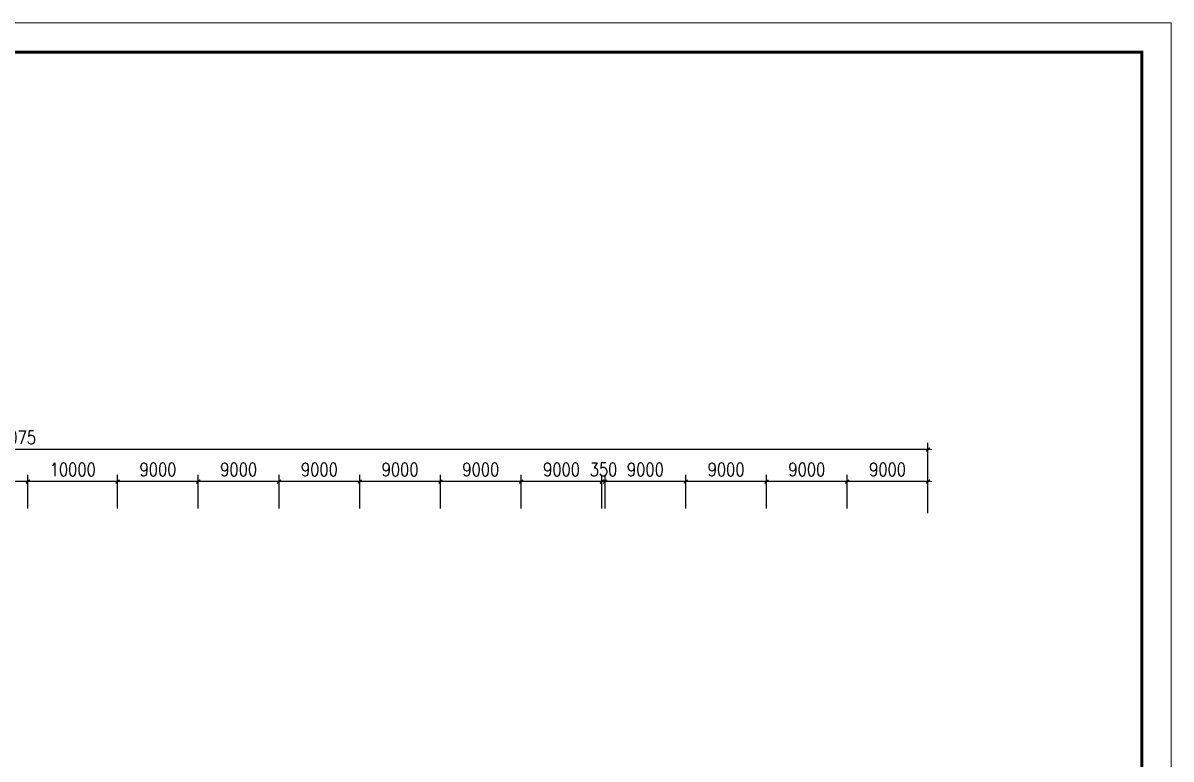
# Model space of a CAD drawing. Extents: x 5719244 to 11985375, y 1211094 to 3157953.
# Drawn here: x 11857361 to 11985375, y 3075872 to 3157953 of the extents above; entities that cross this region are included whole.
import ezdxf

# ---------------------------------------------------------------- set-up
doc = ezdxf.new("R2010")
doc.units = 0
doc.header["$LTSCALE"] = 500
doc.header["$MEASUREMENT"] = 0
doc.layers.get('0').update_dxf_attribs({"linetype": 'CONTINUOUS', "lineweight": 0})
doc.layers.get('DEFPOINTS').update_dxf_attribs({"linetype": 'CONTINUOUS', "lineweight": 0})
doc.layers.add('PUB_DIM', color=3, linetype='CONTINUOUS', lineweight=0)
doc.styles.add('DIM_FONT', font='SIMPLEX.shx', dxfattribs={"width": 0.8})
doc.dimstyles.new('DIMN300-X', dxfattribs={"dimscale": 3, "dimtxt": 500, "dimasz": 1, "dimexe": 250, "dimexo": 0, "dimgap": 200, "dimtad": 1, "dimdec": 0, "dimzin": 0, "dimdsep": 46, "dimtxsty": 'DIM_FONT', "dimblk": '_DIMX', "dimblk1": '_DIMX', "dimblk2": '_DIMX', "dimsah": 1, "dimcen": 0, "dimdle": 187.057091, "dimclrd": 3, "dimclre": 3, "dimclrt": 7, "dimadec": 0, "dimazin": 0, "dimtfac": 2.166667, "dimtdec": 0, "dimtix": 1, "dimtmove": 2, "dimatfit": 3, "dimldrblk": '_DIMX', "dimfxl": 1, "dimtolj": 1, "dimtzin": 0, "dimarcsym": 0})

# ---------------------------------------------------------------- blocks, each defined once
blk = doc.blocks.new('_DIMX')
blk.add_line((-150, 0), (150, 0))
at = {"const_width": 50}
blk.add_lwpolyline([(-70, -70), (70, 70)], dxfattribs=at)
blk = doc.blocks.new('*D286')
at = {"layer": 'DEFPOINTS', "color": 0, "transparency": 16777216}
for p in [(11931264, 3106807), (11931264, 3103807), (11940264, 3103807)]:
    blk.add_point(p, dxfattribs=at)
at = {"layer": 'PUB_DIM', "color": 3, "lineweight": -2, "transparency": 16777216}
for p, q in [((11931264, 3103807), (11931264, 3107557)), ((11940264, 3103807), (11940264, 3107557)), ((11940261, 3106807), (11931267, 3106807))]:
    blk.add_line(p, q, dxfattribs=at)
at = {"layer": 'PUB_DIM', "color": 3, "lineweight": -2, "transparency": 16777216, "xscale": 3, "yscale": 3, "zscale": 3, "rotation": 180}
blk.add_blockref('_DIMX', (11931264, 3106807), dxfattribs=at)
at = {"layer": 'PUB_DIM', "color": 3, "lineweight": -2, "transparency": 16777216, "xscale": 3, "yscale": 3, "zscale": 3}
blk.add_blockref('_DIMX', (11940264, 3106807), dxfattribs=at)
at = {"layer": 'PUB_DIM', "color": 7, "transparency": 16777216, "insert": (11935764, 3108157), "char_height": 1500, "attachment_point": 5, "style": 'DIM_FONT'}
blk.add_mtext('\\A1;9000', dxfattribs=at)
blk = doc.blocks.new('*D289')
at = {"layer": 'DEFPOINTS', "color": 0, "transparency": 16777216}
for p in [(11940264, 3106807), (11940264, 3103807), (11949264, 3103807)]:
    blk.add_point(p, dxfattribs=at)
at = {"layer": 'PUB_DIM', "color": 3, "lineweight": -2, "transparency": 16777216}
for p, q in [((11940264, 3103807), (11940264, 3107557)), ((11949264, 3103807), (11949264, 3107557)), ((11949261, 3106807), (11940267, 3106807))]:
    blk.add_line(p, q, dxfattribs=at)
at = {"layer": 'PUB_DIM', "color": 3, "lineweight": -2, "transparency": 16777216, "xscale": 3, "yscale": 3, "zscale": 3, "rotation": 180}
blk.add_blockref('_DIMX', (11940264, 3106807), dxfattribs=at)
at = {"layer": 'PUB_DIM', "color": 3, "lineweight": -2, "transparency": 16777216, "xscale": 3, "yscale": 3, "zscale": 3}
blk.add_blockref('_DIMX', (11949264, 3106807), dxfattribs=at)
at = {"layer": 'PUB_DIM', "color": 7, "transparency": 16777216, "insert": (11944764, 3108157), "char_height": 1500, "attachment_point": 5, "style": 'DIM_FONT'}
blk.add_mtext('\\A1;9000', dxfattribs=at)
blk = doc.blocks.new('*D290')
at = {"layer": 'DEFPOINTS', "color": 0, "transparency": 16777216}
for p in [(11753189, 3110387), (11753189, 3103300), (11958264, 3103300)]:
    blk.add_point(p, dxfattribs=at)
at = {"layer": 'PUB_DIM', "color": 3, "lineweight": -2, "transparency": 16777216}
for p, q in [((11753189, 3103300), (11753189, 3111137)), ((11958264, 3103300), (11958264, 3111137)), ((11958261, 3110387), (11753192, 3110387))]:
    blk.add_line(p, q, dxfattribs=at)
at = {"layer": 'PUB_DIM', "color": 3, "lineweight": -2, "transparency": 16777216, "xscale": 3, "yscale": 3, "zscale": 3, "rotation": 180}
blk.add_blockref('_DIMX', (11753189, 3110387), dxfattribs=at)
at = {"layer": 'PUB_DIM', "color": 3, "lineweight": -2, "transparency": 16777216, "xscale": 3, "yscale": 3, "zscale": 3}
blk.add_blockref('_DIMX', (11958264, 3110387), dxfattribs=at)
at = {"layer": 'PUB_DIM', "color": 7, "transparency": 16777216, "insert": (11855726, 3111737), "char_height": 1500, "attachment_point": 5, "style": 'DIM_FONT'}
blk.add_mtext('\\A1;205075', dxfattribs=at)
blk = doc.blocks.new('*D291')
at = {"layer": 'DEFPOINTS', "color": 0, "transparency": 16777216}
for p in [(11922264, 3106807), (11922264, 3103807), (11931264, 3103807)]:
    blk.add_point(p, dxfattribs=at)
at = {"layer": 'PUB_DIM', "color": 3, "lineweight": -2, "transparency": 16777216}
for p, q in [((11922264, 3103807), (11922264, 3107557)), ((11931264, 3103807), (11931264, 3107557)), ((11931261, 3106807), (11922267, 3106807))]:
    blk.add_line(p, q, dxfattribs=at)
at = {"layer": 'PUB_DIM', "color": 3, "lineweight": -2, "transparency": 16777216, "xscale": 3, "yscale": 3, "zscale": 3, "rotation": 180}
blk.add_blockref('_DIMX', (11922264, 3106807), dxfattribs=at)
at = {"layer": 'PUB_DIM', "color": 3, "lineweight": -2, "transparency": 16777216, "xscale": 3, "yscale": 3, "zscale": 3}
blk.add_blockref('_DIMX', (11931264, 3106807), dxfattribs=at)
at = {"layer": 'PUB_DIM', "color": 7, "transparency": 16777216, "insert": (11926764, 3108157), "char_height": 1500, "attachment_point": 5, "style": 'DIM_FONT'}
blk.add_mtext('\\A1;9000', dxfattribs=at)
blk = doc.blocks.new('*D292')
at = {"layer": 'DEFPOINTS', "color": 0, "transparency": 16777216}
for p in [(11921914, 3106807), (11921914, 3103807), (11922264, 3103807)]:
    blk.add_point(p, dxfattribs=at)
at = {"layer": 'PUB_DIM', "color": 3, "lineweight": -2, "transparency": 16777216}
for p, q in [((11921914, 3103807), (11921914, 3107557)), ((11922264, 3103807), (11922264, 3107557)), ((11921911, 3106807), (11921908, 3106807)), ((11922264, 3106807), (11921914, 3106807)), ((11922267, 3106807), (11922270, 3106807))]:
    blk.add_line(p, q, dxfattribs=at)
at = {"layer": 'PUB_DIM', "color": 3, "lineweight": -2, "transparency": 16777216, "xscale": 3, "yscale": 3, "zscale": 3}
blk.add_blockref('_DIMX', (11921914, 3106807), dxfattribs=at)
at = {"layer": 'PUB_DIM', "color": 3, "lineweight": -2, "transparency": 16777216, "xscale": 3, "yscale": 3, "zscale": 3, "rotation": 180}
blk.add_blockref('_DIMX', (11922264, 3106807), dxfattribs=at)
at = {"layer": 'PUB_DIM', "color": 7, "transparency": 16777216, "insert": (11922089, 3108157), "char_height": 1500, "attachment_point": 5, "style": 'DIM_FONT'}
blk.add_mtext('\\A1;350', dxfattribs=at)
blk = doc.blocks.new('*D293')
at = {"layer": 'DEFPOINTS', "color": 0, "transparency": 16777216}
for p in [(11912914, 3106807), (11912914, 3103807), (11921914, 3103807)]:
    blk.add_point(p, dxfattribs=at)
at = {"layer": 'PUB_DIM', "color": 3, "lineweight": -2, "transparency": 16777216}
for p, q in [((11912914, 3103807), (11912914, 3107557)), ((11921914, 3103807), (11921914, 3107557)), ((11921911, 3106807), (11912917, 3106807))]:
    blk.add_line(p, q, dxfattribs=at)
at = {"layer": 'PUB_DIM', "color": 3, "lineweight": -2, "transparency": 16777216, "xscale": 3, "yscale": 3, "zscale": 3, "rotation": 180}
blk.add_blockref('_DIMX', (11912914, 3106807), dxfattribs=at)
at = {"layer": 'PUB_DIM', "color": 3, "lineweight": -2, "transparency": 16777216, "xscale": 3, "yscale": 3, "zscale": 3}
blk.add_blockref('_DIMX', (11921914, 3106807), dxfattribs=at)
at = {"layer": 'PUB_DIM', "color": 7, "transparency": 16777216, "insert": (11917414, 3108157), "char_height": 1500, "attachment_point": 5, "style": 'DIM_FONT'}
blk.add_mtext('\\A1;9000', dxfattribs=at)
blk = doc.blocks.new('*D294')
at = {"layer": 'DEFPOINTS', "color": 0, "transparency": 16777216}
for p in [(11903914, 3106807), (11903914, 3103807), (11912914, 3103807)]:
    blk.add_point(p, dxfattribs=at)
at = {"layer": 'PUB_DIM', "color": 3, "lineweight": -2, "transparency": 16777216}
for p, q in [((11903914, 3103807), (11903914, 3107557)), ((11912914, 3103807), (11912914, 3107557)), ((11912911, 3106807), (11903917, 3106807))]:
    blk.add_line(p, q, dxfattribs=at)
at = {"layer": 'PUB_DIM', "color": 3, "lineweight": -2, "transparency": 16777216, "xscale": 3, "yscale": 3, "zscale": 3, "rotation": 180}
blk.add_blockref('_DIMX', (11903914, 3106807), dxfattribs=at)
at = {"layer": 'PUB_DIM', "color": 3, "lineweight": -2, "transparency": 16777216, "xscale": 3, "yscale": 3, "zscale": 3}
blk.add_blockref('_DIMX', (11912914, 3106807), dxfattribs=at)
at = {"layer": 'PUB_DIM', "color": 7, "transparency": 16777216, "insert": (11908414, 3108157), "char_height": 1500, "attachment_point": 5, "style": 'DIM_FONT'}
blk.add_mtext('\\A1;9000', dxfattribs=at)
blk = doc.blocks.new('*D295')
at = {"layer": 'DEFPOINTS', "color": 0, "transparency": 16777216}
for p in [(11894914, 3106807), (11894914, 3103807), (11903914, 3103807)]:
    blk.add_point(p, dxfattribs=at)
at = {"layer": 'PUB_DIM', "color": 3, "lineweight": -2, "transparency": 16777216}
for p, q in [((11894914, 3103807), (11894914, 3107557)), ((11903914, 3103807), (11903914, 3107557)), ((11903911, 3106807), (11894917, 3106807))]:
    blk.add_line(p, q, dxfattribs=at)
at = {"layer": 'PUB_DIM', "color": 3, "lineweight": -2, "transparency": 16777216, "xscale": 3, "yscale": 3, "zscale": 3, "rotation": 180}
blk.add_blockref('_DIMX', (11894914, 3106807), dxfattribs=at)
at = {"layer": 'PUB_DIM', "color": 3, "lineweight": -2, "transparency": 16777216, "xscale": 3, "yscale": 3, "zscale": 3}
blk.add_blockref('_DIMX', (11903914, 3106807), dxfattribs=at)
at = {"layer": 'PUB_DIM', "color": 7, "transparency": 16777216, "insert": (11899414, 3108157), "char_height": 1500, "attachment_point": 5, "style": 'DIM_FONT'}
blk.add_mtext('\\A1;9000', dxfattribs=at)
blk = doc.blocks.new('*D296')
at = {"layer": 'DEFPOINTS', "color": 0, "transparency": 16777216}
for p in [(11885914, 3106807), (11885914, 3103807), (11894914, 3103807)]:
    blk.add_point(p, dxfattribs=at)
at = {"layer": 'PUB_DIM', "color": 3, "lineweight": -2, "transparency": 16777216}
for p, q in [((11885914, 3103807), (11885914, 3107557)), ((11894914, 3103807), (11894914, 3107557)), ((11894911, 3106807), (11885917, 3106807))]:
    blk.add_line(p, q, dxfattribs=at)
at = {"layer": 'PUB_DIM', "color": 3, "lineweight": -2, "transparency": 16777216, "xscale": 3, "yscale": 3, "zscale": 3, "rotation": 180}
blk.add_blockref('_DIMX', (11885914, 3106807), dxfattribs=at)
at = {"layer": 'PUB_DIM', "color": 3, "lineweight": -2, "transparency": 16777216, "xscale": 3, "yscale": 3, "zscale": 3}
blk.add_blockref('_DIMX', (11894914, 3106807), dxfattribs=at)
at = {"layer": 'PUB_DIM', "color": 7, "transparency": 16777216, "insert": (11890414, 3108157), "char_height": 1500, "attachment_point": 5, "style": 'DIM_FONT'}
blk.add_mtext('\\A1;9000', dxfattribs=at)
blk = doc.blocks.new('*D297')
at = {"layer": 'DEFPOINTS', "color": 0, "transparency": 16777216}
for p in [(11876914, 3106807), (11876914, 3103807), (11885914, 3103807)]:
    blk.add_point(p, dxfattribs=at)
at = {"layer": 'PUB_DIM', "color": 3, "lineweight": -2, "transparency": 16777216}
for p, q in [((11876914, 3103807), (11876914, 3107557)), ((11885914, 3103807), (11885914, 3107557)), ((11885911, 3106807), (11876917, 3106807))]:
    blk.add_line(p, q, dxfattribs=at)
at = {"layer": 'PUB_DIM', "color": 3, "lineweight": -2, "transparency": 16777216, "xscale": 3, "yscale": 3, "zscale": 3, "rotation": 180}
blk.add_blockref('_DIMX', (11876914, 3106807), dxfattribs=at)
at = {"layer": 'PUB_DIM', "color": 3, "lineweight": -2, "transparency": 16777216, "xscale": 3, "yscale": 3, "zscale": 3}
blk.add_blockref('_DIMX', (11885914, 3106807), dxfattribs=at)
at = {"layer": 'PUB_DIM', "color": 7, "transparency": 16777216, "insert": (11881414, 3108157), "char_height": 1500, "attachment_point": 5, "style": 'DIM_FONT'}
blk.add_mtext('\\A1;9000', dxfattribs=at)
blk = doc.blocks.new('*D298')
at = {"layer": 'DEFPOINTS', "color": 0, "transparency": 16777216}
for p in [(11867914, 3106807), (11867914, 3103807), (11876914, 3103807)]:
    blk.add_point(p, dxfattribs=at)
at = {"layer": 'PUB_DIM', "color": 3, "lineweight": -2, "transparency": 16777216}
for p, q in [((11867914, 3103807), (11867914, 3107557)), ((11876914, 3103807), (11876914, 3107557)), ((11876911, 3106807), (11867917, 3106807))]:
    blk.add_line(p, q, dxfattribs=at)
at = {"layer": 'PUB_DIM', "color": 3, "lineweight": -2, "transparency": 16777216, "xscale": 3, "yscale": 3, "zscale": 3, "rotation": 180}
blk.add_blockref('_DIMX', (11867914, 3106807), dxfattribs=at)
at = {"layer": 'PUB_DIM', "color": 3, "lineweight": -2, "transparency": 16777216, "xscale": 3, "yscale": 3, "zscale": 3}
blk.add_blockref('_DIMX', (11876914, 3106807), dxfattribs=at)
at = {"layer": 'PUB_DIM', "color": 7, "transparency": 16777216, "insert": (11872414, 3108157), "char_height": 1500, "attachment_point": 5, "style": 'DIM_FONT'}
blk.add_mtext('\\A1;9000', dxfattribs=at)
blk = doc.blocks.new('*D299')
at = {"layer": 'DEFPOINTS', "color": 0, "transparency": 16777216}
for p in [(11857914, 3106807), (11857914, 3103807), (11867914, 3103807)]:
    blk.add_point(p, dxfattribs=at)
at = {"layer": 'PUB_DIM', "color": 3, "lineweight": -2, "transparency": 16777216}
for p, q in [((11857914, 3103807), (11857914, 3107557)), ((11867914, 3103807), (11867914, 3107557)), ((11867911, 3106807), (11857917, 3106807))]:
    blk.add_line(p, q, dxfattribs=at)
at = {"layer": 'PUB_DIM', "color": 3, "lineweight": -2, "transparency": 16777216, "xscale": 3, "yscale": 3, "zscale": 3, "rotation": 180}
blk.add_blockref('_DIMX', (11857914, 3106807), dxfattribs=at)
at = {"layer": 'PUB_DIM', "color": 3, "lineweight": -2, "transparency": 16777216, "xscale": 3, "yscale": 3, "zscale": 3}
blk.add_blockref('_DIMX', (11867914, 3106807), dxfattribs=at)
at = {"layer": 'PUB_DIM', "color": 7, "transparency": 16777216, "insert": (11862914, 3108157), "char_height": 1500, "attachment_point": 5, "style": 'DIM_FONT'}
blk.add_mtext('\\A1;10000', dxfattribs=at)
blk = doc.blocks.new('*D300')
at = {"layer": 'DEFPOINTS', "color": 0, "transparency": 16777216}
for p in [(11847539, 3106807), (11847539, 3103807), (11857914, 3103807)]:
    blk.add_point(p, dxfattribs=at)
at = {"layer": 'PUB_DIM', "color": 3, "lineweight": -2, "transparency": 16777216}
for p, q in [((11847539, 3103807), (11847539, 3107557)), ((11857914, 3103807), (11857914, 3107557)), ((11857911, 3106807), (11847542, 3106807))]:
    blk.add_line(p, q, dxfattribs=at)
at = {"layer": 'PUB_DIM', "color": 3, "lineweight": -2, "transparency": 16777216, "xscale": 3, "yscale": 3, "zscale": 3, "rotation": 180}
blk.add_blockref('_DIMX', (11847539, 3106807), dxfattribs=at)
at = {"layer": 'PUB_DIM', "color": 3, "lineweight": -2, "transparency": 16777216, "xscale": 3, "yscale": 3, "zscale": 3}
blk.add_blockref('_DIMX', (11857914, 3106807), dxfattribs=at)
at = {"layer": 'PUB_DIM', "color": 7, "transparency": 16777216, "insert": (11852726, 3108157), "char_height": 1500, "attachment_point": 5, "style": 'DIM_FONT'}
blk.add_mtext('\\A1;10375', dxfattribs=at)
blk = doc.blocks.new('*D278')
at = {"layer": 'DEFPOINTS', "color": 0, "transparency": 16777216}
for p in [(11949264, 3106807), (11949264, 3103807), (11958264, 3103807)]:
    blk.add_point(p, dxfattribs=at)
at = {"layer": 'PUB_DIM', "color": 3, "lineweight": -2, "transparency": 16777216}
for p, q in [((11949264, 3103807), (11949264, 3107557)), ((11958264, 3103807), (11958264, 3107557)), ((11958261, 3106807), (11949267, 3106807))]:
    blk.add_line(p, q, dxfattribs=at)
at = {"layer": 'PUB_DIM', "color": 3, "lineweight": -2, "transparency": 16777216, "xscale": 3, "yscale": 3, "zscale": 3, "rotation": 180}
blk.add_blockref('_DIMX', (11949264, 3106807), dxfattribs=at)
at = {"layer": 'PUB_DIM', "color": 3, "lineweight": -2, "transparency": 16777216, "xscale": 3, "yscale": 3, "zscale": 3}
blk.add_blockref('_DIMX', (11958264, 3106807), dxfattribs=at)
at = {"layer": 'PUB_DIM', "color": 7, "transparency": 16777216, "insert": (11953764, 3108157), "char_height": 1500, "attachment_point": 5, "style": 'DIM_FONT'}
blk.add_mtext('\\A1;9000', dxfattribs=at)

msp = doc.modelspace()

# ---------------------------------------------------------------- linework, layer by layer
at = {"color": 4}
msp.add_lwpolyline([(11711931.4, 2964819.4), (11711931.4, 3157952.8), (11985374.5, 3157952.8), (11985374.5, 2964819.4)], close=True, dxfattribs=at)
at = {"color": 4, "const_width": 325.1}
msp.add_lwpolyline([(11715182.8, 2968070.8), (11982123.1, 2968070.8), (11982123.1, 3154701.4), (11715182.8, 3154701.4)], close=True, dxfattribs=at)

# ---------------------------------------------------------------- dimensions: what is measured, and where the dimension line sits
at = {"layer": 'PUB_DIM'}
dim = msp.add_linear_dim(base=(11753188.7, 3110387.4), p1=(11958263.7, 3103299.6), p2=(11753188.7, 3103299.6), dimstyle='DIMN300-X', dxfattribs=at)
dim.commit()
dim.dimension.update_dxf_attribs({"geometry": '*D290', "text_midpoint": (11855726.2, 3111737.4)})
for p1, p2, picture, middle in [((11857913.7, 3103807), (11847538.7, 3103807), '*D300', (11852726.2, 3108157)), ((11867913.7, 3103807), (11857913.7, 3103807), '*D299', (11862913.7, 3108157)), ((11876913.7, 3103807), (11867913.7, 3103807), '*D298', (11872413.7, 3108157)), ((11885913.7, 3103807), (11876913.7, 3103807), '*D297', (11881413.7, 3108157)), ((11894913.7, 3103807), (11885913.7, 3103807), '*D296', (11890413.7, 3108157)), ((11903913.7, 3103807), (11894913.7, 3103807), '*D295', (11899413.7, 3108157)), ((11912913.7, 3103807), (11903913.7, 3103807), '*D294', (11908413.7, 3108157)), ((11921913.7, 3103807), (11912913.7, 3103807), '*D293', (11917413.7, 3108157)), ((11922263.7, 3103807), (11921913.7, 3103807), '*D292', (11922088.7, 3108157)), ((11931263.7, 3103807), (11922263.7, 3103807), '*D291', (11926763.7, 3108157)), ((11940263.7, 3103807), (11931263.7, 3103807), '*D286', (11935763.7, 3108157)), ((11949263.7, 3103807), (11940263.7, 3103807), '*D289', (11944763.7, 3108157)), ((11958263.7, 3103807), (11949263.7, 3103807), '*D278', (11953763.7, 3108157))]:
    dim = msp.add_aligned_dim(p1=p1, p2=p2, distance=-3000, dimstyle='DIMN300-X', dxfattribs=at)
    dim.commit()
    dim.dimension.update_dxf_attribs({"geometry": picture, "text_midpoint": middle})

doc.saveas('drawing.dxf')
